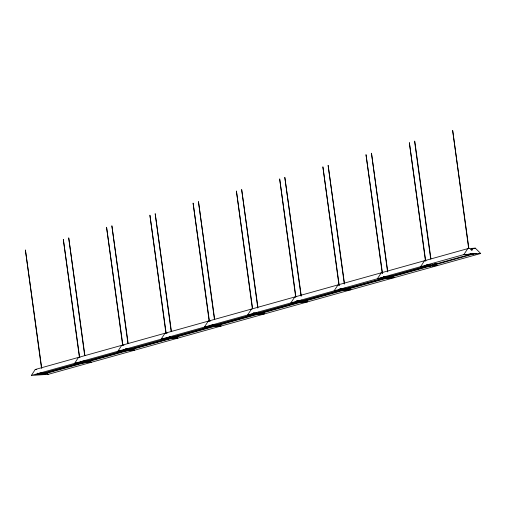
<?xml version="1.0" encoding="UTF-8"?>
<svg xmlns="http://www.w3.org/2000/svg" width="506" height="506" viewBox="0 0 506 506"><rect width="100%" height="100%" fill="white"/><g stroke="black" fill="none" stroke-linecap="round" stroke-linejoin="round"><path stroke-width="0.76" d="M31.366 375.439L35.237 369.494L467.746 248.636L475.286 248.149L480.7 253.493L48.19 374.358L31.366 375.439L463.875 254.581L480.7 253.493M164.988 333.239L161.117 339.184L177.941 338.097L176.322 336.496M251.488 309.065L247.624 315.01L264.448 313.922L262.823 312.322L262.203 312.771L261.513 312.366M294.739 296.978L290.874 302.923L307.699 301.842L306.073 300.235L305.453 300.684L304.764 300.286M463.875 254.581L467.746 248.636M39.082 373.207L38.329 373.839L37.425 373.314M40.859 373.08L40.29 373.567L39.601 373.162M40.037 373.143L40.942 373.675L41.688 373.036M46.514 372.72L45.945 373.2L45.262 372.802M47.128 372.549L46.558 373.03L45.869 372.631M45.692 372.783L46.596 373.308L47.349 372.675M84.11 360.999L83.541 361.48L82.851 361.075M84.154 361.309L84.723 360.829M83.288 361.056L84.192 361.588L84.938 360.955M87.159 360.803L86.589 361.284L85.9 360.879M88.942 360.696L89.847 361.221L90.599 360.588M127.36 348.912L126.791 349.393L126.108 348.995M130.409 348.716L129.84 349.197L129.15 348.792M170.611 336.825L170.048 337.306L169.358 336.907M173.659 336.629L173.09 337.11L172.401 336.711M210.686 325.39L211.255 324.909M213.039 324.801L213.943 325.326L214.696 324.694M216.91 324.542L216.34 325.023L215.651 324.624M216.954 324.852L217.523 324.371M216.087 324.605L216.992 325.13L217.738 324.498M218.953 324.858L219.522 324.371L221.192 326.009L204.373 327.097L208.238 321.152L210.502 321.006M254.505 312.822L253.936 313.303L253.247 312.904M260.16 312.455L259.591 312.936L258.901 312.537M260.773 312.284L260.204 312.765L259.515 312.366M259.338 312.518L260.242 313.05L260.988 312.411M297.756 300.735L297.186 301.215L296.497 300.817M298.584 300.69L297.838 301.323L296.927 300.798M305.194 300.267L306.105 300.792L306.851 300.159M341.006 288.648L340.437 289.128L339.747 288.73M341.05 288.958L341.62 288.477M341.835 288.603L341.088 289.242L340.184 288.711M343.049 288.964L343.618 288.483M349.273 288.116L348.704 288.597L348.014 288.199M349.317 288.426L349.886 287.946M348.451 288.18L349.355 288.705L350.101 288.072M383.687 277.041L384.256 276.561M384.87 276.39L384.301 276.871L383.611 276.472M385.085 276.516L384.339 277.155L383.434 276.624M386.869 276.396L386.299 276.877L385.61 276.478M392.523 276.029L391.954 276.51L391.264 276.112M393.137 275.859L392.567 276.339L391.878 275.941M391.701 276.093L392.605 276.618L393.352 275.985M427.551 264.79L428.12 264.303M428.335 264.436L427.589 265.068L426.684 264.537M430.119 264.309L429.55 264.79L428.86 264.391M430.948 264.265L430.201 264.897L429.297 264.372M435.774 263.942L435.204 264.423L434.515 264.024M436.387 263.771L435.818 264.252L435.128 263.854M434.951 264.005L435.856 264.537L436.602 263.898M41.435 367.748L25.395 249.951L41.777 368.494M79.379 357.141L63.313 239.351L79.613 357.109M84.685 355.661L68.708 237.858L84.919 355.629M122.629 345.054L106.564 227.264L122.863 345.029M127.936 343.574L111.87 225.784L128.17 343.542M165.879 332.973L149.909 215.164L166.12 332.942M171.186 331.487L155.184 213.684L171.42 331.455M209.13 320.886L193.096 203.089L209.37 320.855M214.436 319.4L198.46 201.597L214.67 319.375M252.386 308.799L236.41 190.996L252.62 308.768M257.794 308.097L241.653 189.516L257.921 307.287M295.738 297.49L279.66 178.909L295.871 296.68M284.815 177.454L301.279 295.978M338.995 285.409L322.879 166.822L339.229 285.378M344.295 283.923L328.122 165.354L344.529 283.891M366.009 154.76L382.479 273.291M387.786 271.811L371.448 153.28M425.388 260.457L409.354 142.654L425.729 261.204M468.872 248.338L452.642 130.586M470.732 249.42L475.286 248.149M76.058 363.314L77.089 363.03M119.308 351.227L120.339 350.943M162.559 339.147L164.108 338.71M205.809 327.059L207.359 326.623M249.06 314.972L251.729 314.466M292.31 302.885L295.542 302.348L293.992 302.778M335.56 290.798L338.792 290.261L337.243 290.691M422.067 266.63L423.098 266.339M465.318 254.543L466.349 254.252M164.241 339.039L165.272 338.748M207.492 326.952L208.523 326.661M250.742 314.865L252.292 314.428M380.493 278.604L382.043 278.173L380.36 278.281M423.743 266.517L425.293 266.086L424.173 266.156M40.942 373.675L80.214 362.713L81.896 362.606L80.346 363.042M84.192 361.588L122.142 350.981M126.019 349.918L124.47 350.348L127.695 349.81L126.019 349.918L125.652 348.577M165.392 338.9L127.442 349.501L126.538 348.976M209.452 326.604L170.693 337.413L169.788 336.888M213.943 325.326L252.703 314.517M296.472 302.284L257.2 313.246L256.289 312.714M339.722 290.197L300.45 301.159L299.539 300.627M467.923 254.373L471.156 253.835L469.606 254.265M123.597 350.955L125.146 350.519L123.47 350.626M166.847 338.868L168.397 338.432L167.277 338.508M210.104 326.781L211.647 326.351L210.528 326.421M253.354 314.694L254.385 314.409M296.605 302.607L297.636 302.322M339.855 290.526L340.886 290.235M383.105 278.439L384.655 278.003M426.356 266.352L427.905 265.916L426.223 266.029L386.951 276.984L386.04 276.459M41.011 374.326L44.243 373.782L41.011 374.326L40.651 372.985M83.262 362.517L43.99 373.479L43.08 372.947M126.513 350.43L87.241 361.392L86.33 360.86M216.992 325.13L256.264 314.175L257.946 314.068L256.397 314.498M258.819 313.461L257.269 313.897L260.495 313.353L258.819 313.461L258.452 312.12M260.242 313.05L298.192 302.443M302.069 301.374L300.52 301.81L303.745 301.266L302.069 301.374L301.702 300.033M342.252 290.147L303.492 300.962L302.588 300.431M345.32 289.293L343.77 289.723L346.996 289.179L345.32 289.293L344.953 287.952M385.502 278.06L346.743 288.875L345.838 288.344M428.753 265.973L389.993 276.788L389.089 276.263M472.522 253.746L433.244 264.701L432.339 264.176M83.395 362.846L84.426 362.555M126.645 350.759L127.676 350.468M169.896 338.672L171.445 338.236M213.146 326.585L214.696 326.155L213.013 326.262L173.741 337.217L172.831 336.692M299.647 302.411L301.196 301.981L300.077 302.05M342.897 290.33L344.447 289.894M429.404 266.156L430.435 265.865M472.655 254.069L473.686 253.778M46.596 373.308L84.546 362.707M89.847 361.221L127.797 350.62M171.047 338.533L133.097 349.134L132.192 348.609M214.297 326.446L176.354 337.053L175.443 336.522M257.548 314.359L219.604 324.966L218.693 324.435M306.105 300.792L344.048 290.191M349.355 288.705L387.299 278.104M392.605 276.618L430.555 266.017M435.856 264.537L473.806 253.93M45.173 373.725L43.624 374.155L46.856 373.618L45.173 373.725L44.806 372.384M84.325 362.783L85.356 362.492M127.575 350.696L128.606 350.411M170.826 338.609L171.857 338.324M214.076 326.528L215.626 326.092M257.326 314.441L258.876 314.005M300.577 302.354L303.809 301.81L302.259 302.246M343.827 290.267L347.059 289.723L345.509 290.159M387.077 278.18L390.309 277.642L388.76 278.072M391.182 277.035L389.633 277.471L392.858 276.927L391.182 277.035L390.815 275.694M434.433 264.948L432.883 265.384L436.109 264.84L434.433 264.948L434.066 263.607M473.584 254.012L474.615 253.721M86.007 362.675L87.551 362.245M172.508 338.501L173.539 338.217M215.758 326.414L216.789 326.13M259.009 314.334L260.04 314.043M432.01 265.985L433.56 265.555L432.44 265.625M475.26 253.898L476.81 253.468M452.712 130.561L468.638 248.37M414.781 141.161L430.929 258.939M371.518 153.248L387.545 271.836M426.001 260.622L424.496 260.723L420.625 266.668L437.45 265.58L435.824 263.98M382.751 272.709L381.239 272.81L377.375 278.749L394.199 277.667L393.118 276.599M384.092 278.041L343.7 289.071L342.79 288.54M339.501 284.796L337.989 284.891L334.124 290.836L350.949 289.755L349.323 288.148M165.74 333.188L167.252 333.093M170.883 338.274L130.491 349.304L129.58 348.779M124.002 345.181L121.737 345.326L117.866 351.265L134.691 350.184L133.609 349.115M79.992 357.312L78.487 357.407L74.616 363.352L91.441 362.271L90.359 361.202M35.237 369.494L36.742 369.399M366.028 154.773L382.245 273.322M284.834 177.461L301.045 296.01M431.909 264.195L432.598 264.594M389.266 276.105L389.955 276.51M388.659 276.276L389.348 276.681M380.74 277.939L381.644 278.464M346.015 288.192L346.705 288.597M345.408 288.363L346.091 288.768M302.765 300.279L303.455 300.678M302.152 300.45L302.841 300.849M299.723 300.475L300.412 300.874M299.894 301.747L300.798 302.272L262.854 312.879L261.944 312.354M291.627 302.278L292.531 302.809M255.859 312.733L256.548 313.132M253.677 312.885L254.588 313.41M248.376 314.365L249.281 314.896M213.222 324.65L213.905 325.048M212.609 324.82L213.298 325.219M169.965 336.737L170.655 337.135M167.53 338.172L168.435 338.704M131.762 348.628L132.452 349.026M126.715 348.817L127.404 349.222M89.119 360.544L89.809 360.942M88.512 360.715L89.201 361.113M80.675 361.227L81.58 361.758M42.649 372.966L43.339 373.365M37.602 373.162L38.292 373.561M46.565 372.751L48.19 374.358M42.2 372.549L42.561 373.89M414.559 141.199L430.695 258.971M36.906 374.257L35.357 374.687L38.589 374.149L36.906 374.257M80.157 362.169L78.607 362.606L81.839 362.062L80.157 362.169M123.407 350.082L121.857 350.519L125.09 349.975L123.407 350.082M166.657 338.002L165.108 338.432L168.34 337.888L166.657 338.002M209.908 325.915L208.358 326.345L211.59 325.807L209.908 325.915M253.158 313.828L251.608 314.258L254.841 313.72L253.158 313.828M296.408 301.74L294.859 302.171L298.091 301.633L296.408 301.74M339.659 289.653L338.116 290.09L341.341 289.546L339.659 289.653M382.915 277.566L381.366 278.003L384.592 277.459L382.915 277.566M426.166 265.486L424.616 265.916L427.842 265.372L426.166 265.486M39.519 374.086L37.969 374.522L41.195 373.978L39.519 374.086M82.769 362.005L81.219 362.435L84.445 361.891L82.769 362.005M169.27 337.831L167.72 338.261L170.952 337.723L169.27 337.831M212.52 325.744L210.97 326.18L214.202 325.636L212.52 325.744M255.77 313.657L254.221 314.093L257.453 313.549L255.77 313.657M299.021 301.57L297.471 302.006L300.703 301.462L299.021 301.57M342.271 289.489L340.721 289.919L343.953 289.375L342.271 289.489M385.521 277.402L383.972 277.832L387.204 277.294L385.521 277.402M428.772 265.315L427.222 265.745L430.454 265.207L428.772 265.315M85.811 361.809L84.262 362.239L87.494 361.695L85.811 361.809M129.062 349.722L127.512 350.152L130.744 349.614L129.062 349.722M172.312 337.635L170.762 338.065L173.994 337.527L172.312 337.635M215.562 325.548L214.019 325.978L217.245 325.44L215.562 325.548M388.57 277.206L387.02 277.636L390.252 277.098L388.57 277.206M431.82 265.119L430.271 265.549L433.503 265.011L431.82 265.119M88.424 361.638L86.874 362.068L90.106 361.531L88.424 361.638M131.674 349.551L130.124 349.988L133.356 349.444L131.674 349.551M174.924 337.464L173.375 337.9L176.607 337.357L174.924 337.464M218.175 325.377L216.625 325.813L219.857 325.269L218.175 325.377M261.425 313.296L259.875 313.726L263.107 313.182L261.425 313.296M304.675 301.209L303.126 301.639L306.358 301.102L304.675 301.209M347.926 289.122L346.382 289.552L349.608 289.015L347.926 289.122M471.143 249.363A0.715 0.576 74.4 0 0 471.788 250.388A0.715 0.576 74.4 0 0 472.149 249.294A0.715 0.576 74.4 0 0 471.143 249.363"/></g></svg>
